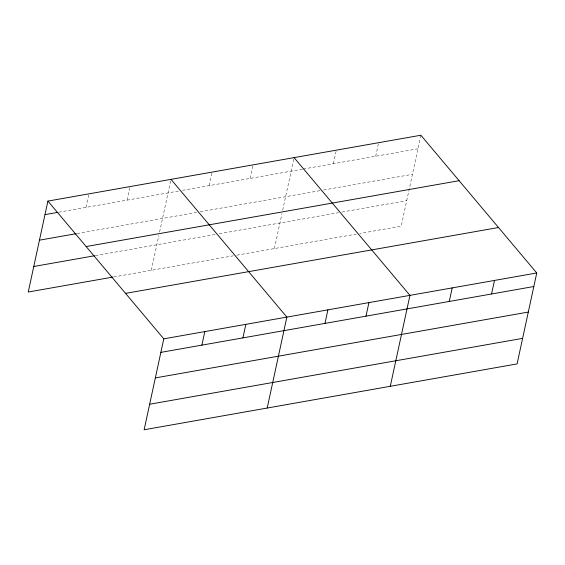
<?xml version="1.0" encoding="UTF-8"?>
<svg xmlns="http://www.w3.org/2000/svg" width="565" height="565" viewBox="0 0 565 565"><rect width="100%" height="100%" fill="white"/><g stroke="black" fill="none" stroke-linecap="round" stroke-linejoin="round"><path stroke-width="0.42" stroke-dasharray="2.83 2.12" d="M86.007 207.39L88.938 193.844M127.033 200.144L129.964 186.598M151.328 270.296L158.864 235.414M159.598 232.024L170.99 179.352M209.085 185.659L212.016 172.113M250.111 178.413L253.042 164.867M274.399 248.558L281.942 213.683M282.677 210.286L294.061 157.621M333.406 163.702L336.33 150.156M375.676 156.244L378.599 142.698M420.868 135.233L401.207 226.17L359.806 233.479M58.661 212.221L179.169 190.942M182.587 190.334L302.353 169.189M303.214 169.034L417.945 148.779M77.066 233.536L196.726 212.405M200.144 211.797L320.122 190.617M323.568 190.002L412.422 174.317M95.308 255.62L215.823 234.341M219.241 233.733L338.583 212.666M342.037 212.052L406.729 200.631M113.72 276.935L233.38 255.804M236.799 255.203L356.353 234.094"/><path stroke-width="0.85" d="M47.912 201.091L163.793 338.831L144.132 429.767L517.088 363.909L536.75 272.973L420.868 135.233L47.912 201.091L28.25 292.027L112.866 277.083M201.889 345.13L204.82 331.584M242.915 337.891L245.846 324.345M267.203 408.036L286.865 317.099L170.99 179.352M324.967 323.399L327.891 309.853M365.993 316.153L368.917 302.607M390.281 386.305L409.943 295.368L294.061 157.621M449.281 301.449L452.212 287.903M491.55 293.984L494.481 280.438M44.981 214.636L57.807 212.369M39.458 240.174L76.211 233.684M86.155 246.545L459.112 180.687M33.773 266.489L94.454 255.768M125.55 293.376L498.507 227.518M163.793 338.831L536.75 272.973M160.863 352.376L533.819 286.519M155.34 377.914L528.296 312.057M149.654 404.229L522.611 338.371"/></g></svg>
